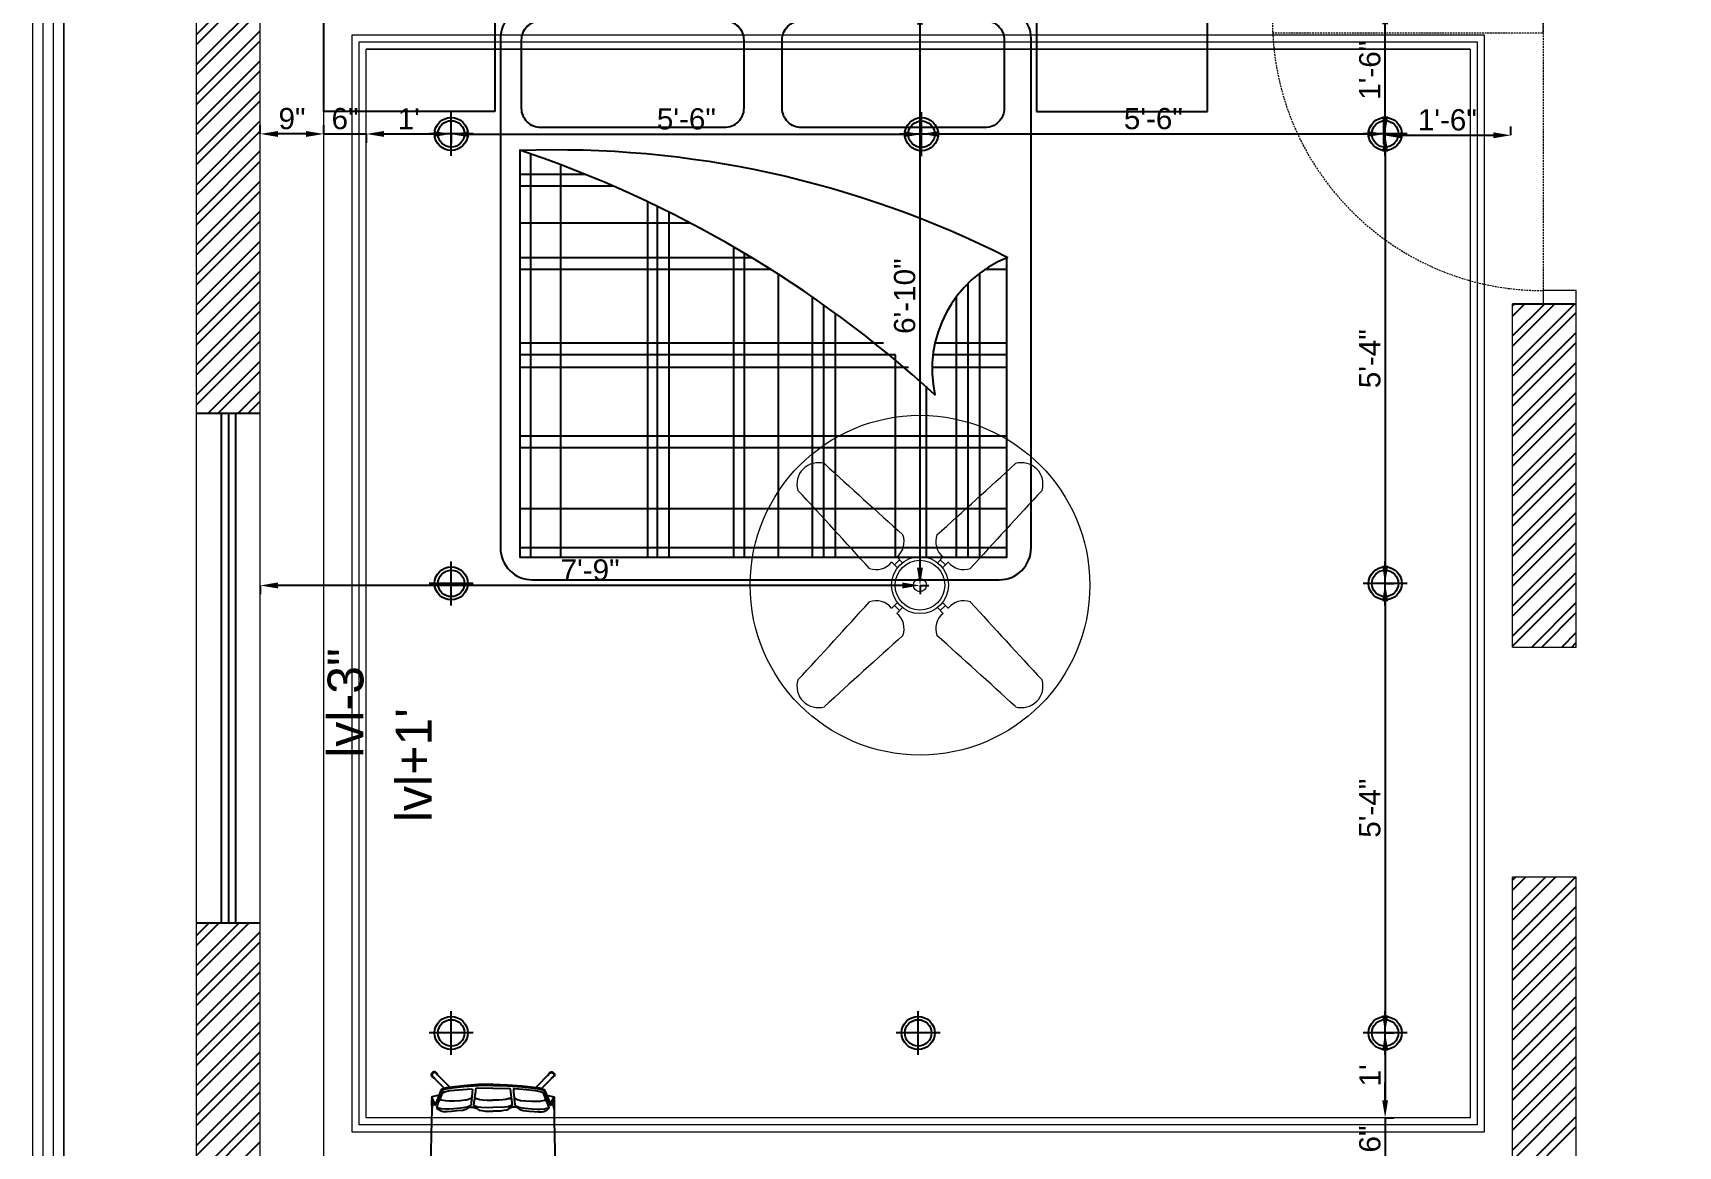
# Model space of a CAD drawing. Header units: inches. Extents: x 213 to 17763, y -4830 to 1802.
# Drawn here: x 11570.8 to 11803.4, y -3537.4 to -3380.1 of the extents above; entities that cross this region are included whole.
import ezdxf

# ---------------------------------------------------------------- set-up
doc = ezdxf.new("R2010")
doc.units = ezdxf.units.IN
doc.header["$MEASUREMENT"] = 0
for name, pattern in [('ACAD_ISO02W100', [15, 12, -3]), ('AUDIT_D_060311083008-3', [0]), ('DASHED2', [0.375, 0.25, -0.125]), ('HIDDEN', [0.375, 0.25, -0.125])]:
    doc.linetypes.add(name, pattern=pattern)
for name, color, linetype in [('.', 30, 'Continuous'), ('A-Door-Frame', 1, 'Continuous'), ('A-Door-Swing', 8, 'HIDDEN'), ('line_cad-block.com', 250, 'Continuous'), ('PDF2_0', 7, 'Continuous'), ('PDF3_Text', 1, 'Continuous')]:
    doc.layers.add(name, color=color, linetype=linetype)
doc.layers.add('PDF2_MK. KITCHEN ESSENTAILS', color=7, linetype='Continuous', true_color=0x767676)
doc.layers.add('ROD', color=7, linetype='Continuous', lineweight=9)
doc.styles.add('PDF Arial', font='arial.ttf')
doc.styles.get("Standard").update_dxf_attribs({"font": 'arial.ttf'})
doc.dimstyles.new('ISO-25', dxfattribs={"dimtxt": 4.5, "dimasz": 2.5, "dimexe": 1.25, "dimexo": 0.625, "dimtad": 1, "dimdec": 0, "dimlunit": 4, "dimtxsty": 'Standard', "dimcen": 2.5, "dimadec": 0, "dimazin": 0, "dimtfac": 1, "dimtdec": 0, "dimtmove": 0, "dimatfit": 3, "dimfxl": 1, "dimarcsym": 0})

# ---------------------------------------------------------------- blocks, each defined once
blk = doc.blocks.new('reg')
at = {"layer": '.', "color": 0, "linetype": 'Continuous'}
for p, q in [((5298.14, -156.76), (5311.1, -143.8)), ((5298.14, -161), (5315.34, -143.8)), ((5298.14, -158.17), (5312.51, -143.8)), ((5298.14, -162.41), (5307.14, -153.41)), ((5298.14, -165.24), (5307.14, -156.24)), ((5298.14, -166.66), (5307.14, -157.66)), ((5298.14, -169.49), (5307.14, -160.49)), ((5298.14, -170.9), (5307.14, -161.9)), ((5298.14, -173.73), (5307.14, -164.73)), ((5298.14, -175.14), (5307.14, -166.14)), ((5298.14, -177.97), (5307.14, -168.97)), ((5298.14, -179.39), (5307.14, -170.39)), ((5298.14, -182.21), (5307.14, -173.21)), ((5298.14, -183.63), (5307.14, -174.63)), ((5298.14, -186.46), (5307.14, -177.46)), ((5298.14, -187.87), (5307.14, -178.87)), ((5298.14, -190.7), (5307.14, -181.7)), ((5298.14, -192.11), (5307.14, -183.11)), ((5298.14, -194.94), (5307.14, -185.94)), ((5298.14, -196.36), (5307.14, -187.36)), ((5298.14, -199.18), (5307.14, -190.18)), ((5298.14, -200.6), (5307.14, -191.6)), ((5298.14, -203.43), (5307.14, -194.43)), ((5484.14, -195.11), (5484.45, -194.8)), ((5484.14, -199.35), (5488.69, -194.8)), ((5484.14, -203.6), (5492.93, -194.8)), ((5484.14, -196.53), (5485.86, -194.8)), ((5484.14, -200.77), (5490.11, -194.8)), ((5298.14, -204.84), (5307.14, -195.84)), ((5484.14, -205.01), (5493.14, -196.01)), ((5298.14, -207.67), (5307.14, -198.67)), ((5484.14, -207.84), (5493.14, -198.84)), ((5298.14, -209.08), (5307.14, -200.08)), ((5484.14, -209.25), (5493.14, -200.25)), ((5299.75, -210.3), (5307.14, -202.91)), ((5301.16, -210.3), (5307.14, -204.33)), ((5484.14, -212.08), (5493.14, -203.08)), ((5484.14, -213.5), (5493.14, -204.5)), ((5303.99, -210.3), (5307.14, -207.15)), ((5305.41, -210.3), (5307.14, -208.57)), ((5484.14, -216.32), (5493.14, -207.32)), ((5484.14, -217.74), (5493.14, -208.74)), ((5484.14, -220.57), (5493.14, -211.57)), ((5484.14, -221.98), (5493.14, -212.98)), ((5484.14, -224.81), (5493.14, -215.81)), ((5484.14, -226.22), (5493.14, -217.22)), ((5484.14, -229.05), (5493.14, -220.05)), ((5484.14, -230.47), (5493.14, -221.47)), ((5484.14, -233.29), (5493.14, -224.29)), ((5484.14, -234.71), (5493.14, -225.71)), ((5484.14, -237.54), (5493.14, -228.54)), ((5484.14, -238.95), (5493.14, -229.95)), ((5484.14, -241.78), (5493.14, -232.78)), ((5484.14, -243.19), (5493.14, -234.19)), ((5486.86, -243.3), (5493.14, -237.02)), ((5488.27, -243.3), (5493.14, -238.44)), ((5491.1, -243.3), (5493.14, -241.27)), ((5492.52, -243.3), (5493.14, -242.68)), ((5484.14, -276.23), (5484.57, -275.8)), ((5484.14, -280.47), (5488.81, -275.8)), ((5484.14, -284.71), (5493.05, -275.8)), ((5484.14, -277.64), (5485.98, -275.8)), ((5484.14, -281.88), (5490.22, -275.8)), ((5484.14, -286.13), (5493.14, -277.13)), ((5484.14, -288.96), (5493.14, -279.96)), ((5298.14, -284.04), (5299.87, -282.3)), ((5298.14, -288.28), (5304.12, -282.3)), ((5298.14, -285.45), (5301.29, -282.3)), ((5298.14, -289.69), (5305.53, -282.3)), ((5298.14, -292.52), (5307.14, -283.52)), ((5484.14, -290.37), (5493.14, -281.37)), ((5298.14, -293.94), (5307.14, -284.94)), ((5484.14, -293.2), (5493.14, -284.2)), ((5484.14, -294.61), (5493.14, -285.61)), ((5298.14, -296.76), (5307.14, -287.76)), ((5298.14, -298.18), (5307.14, -289.18)), ((5484.14, -297.44), (5493.14, -288.44)), ((5484.14, -298.86), (5493.14, -289.86)), ((5298.14, -301.01), (5307.14, -292.01)), ((5484.14, -301.68), (5493.14, -292.68)), ((5298.14, -302.42), (5307.14, -293.42)), ((5484.14, -303.1), (5493.14, -294.1)), ((5298.14, -305.25), (5307.14, -296.25)), ((5484.14, -305.93), (5493.14, -296.93)), ((5298.14, -306.66), (5307.14, -297.66)), ((5484.14, -307.34), (5493.14, -298.34)), ((5298.14, -309.49), (5307.14, -300.49)), ((5298.14, -310.91), (5307.14, -301.91)), ((5484.14, -310.17), (5493.14, -301.17)), ((5484.14, -311.58), (5493.14, -302.58)), ((5298.14, -313.74), (5307.14, -304.74)), ((5298.14, -315.15), (5307.14, -306.15)), ((5484.14, -314.41), (5493.14, -305.41)), ((5484.14, -315.83), (5493.14, -306.83)), ((5298.14, -317.98), (5307.14, -308.98)), ((5298.14, -319.39), (5307.14, -310.39)), ((5484.14, -318.65), (5493.14, -309.65)), ((5484.14, -320.07), (5493.14, -311.07)), ((5298.14, -322.22), (5307.14, -313.22))]:
    blk.add_line(p, q, dxfattribs=at)
at = {"color": 0}
for p, q in [((5316.14, -167.65), (5316.14, -152.8)), ((5340.31, -152.8), (5340.31, -167.65)), ((5416.87, -152.8), (5416.87, -167.65)), ((5441.04, -167.65), (5441.04, -152.8)), ((5340.31, -167.65), (5316.14, -167.65)), ((5416.87, -167.65), (5441.04, -167.65)), ((5345.38, -230.63), (5345.38, -173.64)), ((5353.14, -176.55), (5343.87, -176.55)), ((5349.62, -230.63), (5349.62, -175.17)), ((5357.06, -178.19), (5343.87, -178.19)), ((5361.91, -230.63), (5361.91, -180.39)), ((5363.28, -230.63), (5363.28, -181.05)), ((5367.94, -183.39), (5343.87, -183.39)), ((5364.92, -230.63), (5364.92, -181.85)), ((5376.67, -188.32), (5343.87, -188.32)), ((5374.09, -230.63), (5374.09, -186.8)), ((5375.6, -230.63), (5375.6, -187.68)), ((5412.62, -188.32), (5412.6, -188.32)), ((5379.33, -189.97), (5343.87, -189.97)), ((5380.39, -230.63), (5380.39, -190.64)), ((5408.86, -230.63), (5408.86, -190.47)), ((5412.62, -189.97), (5409.55, -189.97)), ((5407.21, -230.63), (5407.21, -191.88)), ((5385.18, -230.63), (5385.18, -193.84)), ((5386.82, -230.63), (5386.82, -194.99)), ((5405.57, -230.63), (5405.57, -193.75)), ((5484.14, -194.8), (5493.14, -194.8)), ((5388.46, -230.63), (5388.46, -196.18)), ((5395.22, -200.37), (5343.87, -200.37)), ((5396.95, -202.02), (5343.87, -202.02)), ((5396.95, -230.63), (5396.95, -202.01)), ((5412.62, -202.02), (5402.23, -202.02)), ((5412.62, -200.37), (5402.51, -200.37)), ((5398.77, -203.8), (5343.87, -203.8)), ((5412.62, -203.8), (5402.11, -203.8)), ((5401.33, -230.63), (5401.33, -206.42)), ((5307.14, -210.3), (5298.14, -210.3)), ((5301.64, -210.3), (5301.64, -282.3)), ((5302.64, -210.3), (5302.64, -282.3)), ((5303.64, -210.3), (5303.64, -282.3)), ((5412.62, -213.52), (5343.87, -213.52)), ((5412.62, -215.16), (5343.87, -215.16)), ((5412.62, -223.79), (5343.87, -223.79)), ((5412.62, -229.27), (5343.87, -229.27)), ((5307.14, -282.3), (5298.14, -282.3))]:
    blk.add_line(p, q, dxfattribs=at)
for points in [[(5416.09, -157.3, 0.414214), (5411.59, -152.8), (5345.59, -152.8, 0.414214), (5341.09, -157.3), (5341.09, -229.3, 0.414214), (5345.59, -233.8), (5411.59, -233.8, 0.414214), (5416.09, -229.3)], [(5372.74, -154.79, -0.414214), (5375.48, -157.53), (5375.48, -167.17, -0.414214), (5372.74, -169.91), (5346.82, -169.91, -0.414214), (5344.08, -167.17), (5344.08, -157.53, -0.414214), (5346.82, -154.79)], [(5409.56, -154.79, -0.414214), (5412.3, -157.53), (5412.3, -167.17, -0.414214), (5409.56, -169.91), (5383.65, -169.91, -0.414214), (5380.91, -167.17), (5380.91, -157.53, -0.414214), (5383.65, -154.79)], [(5412.8, -188.24, 0.366781), (5402.5, -207.67, 0.104955), (5343.83, -173.11, -0.12695)]]:
    blk.add_lwpolyline(points, format="xyb", close=True, dxfattribs=at)
blk.add_lwpolyline([(5412.62, -188.13), (5412.62, -230.63), (5343.87, -230.63), (5343.87, -173.1)], dxfattribs=at)
at = {"layer": 'A-Door-Frame', "color": 0, "lineweight": 5}
blk.add_line((5493.14, -194.8), (5488.47, -194.8), dxfattribs=at)
blk.add_lwpolyline([(5493.14, -194.8), (5493.14, -192.93), (5488.47, -192.93), (5488.47, -194.8)], dxfattribs=at)
at = {"layer": 'A-Door-Swing', "color": 0, "linetype": 'DASHED2', "lineweight": 5}
blk.add_line((5488.47, -155.01), (5488.47, -193.28), dxfattribs=at)
blk.add_lwpolyline([(5488.47, -154.67), (5450.2, -154.67), (5450.2, -156.53), (5488.47, -156.53)], close=True, dxfattribs=at)
blk.add_arc((5488.47, -154.67), 38.27, 180, 270, dxfattribs=at)
at = {"layer": 'line_cad-block.com', "color": 0}
for points in [[(5332.24, -303.79), (5332.19, -303.72), (5332.1, -303.56), (5332.03, -303.45), (5331.93, -303.37), (5331.8, -303.33), (5331.67, -303.33), (5331.55, -303.37), (5331.44, -303.45), (5331.36, -303.55), (5331.32, -303.68), (5331.33, -303.82), (5331.36, -303.93), (5331.44, -304.04), (5331.58, -304.12), (5331.76, -304.23)], [(5333.96, -305.51), (5331.97, -303.52), (5331.85, -303.44), (5331.78, -303.42), (5331.68, -303.42), (5331.61, -303.45), (5331.51, -303.52), (5331.44, -303.6), (5331.41, -303.69), (5331.42, -303.78), (5331.43, -303.88), (5331.49, -303.96), (5332.19, -304.67), (5333.17, -305.66)], [(5346.1, -305.52), (5348.09, -303.53), (5348.21, -303.45), (5348.27, -303.43), (5348.37, -303.43), (5348.45, -303.46), (5348.55, -303.53), (5348.61, -303.61), (5348.65, -303.7), (5348.63, -303.79), (5348.62, -303.89), (5348.56, -303.97), (5347.86, -304.68), (5346.88, -305.67)], [(5347.81, -303.8), (5347.86, -303.73), (5347.95, -303.57), (5348.02, -303.46), (5348.13, -303.38), (5348.25, -303.34), (5348.38, -303.34), (5348.51, -303.38), (5348.61, -303.46), (5348.69, -303.56), (5348.73, -303.69), (5348.72, -303.83), (5348.69, -303.94), (5348.61, -304.05), (5348.48, -304.13), (5348.29, -304.24)], [(5331.4, -306.88), (5331.39, -306.87), (5331.38, -306.89), (5331.37, -307.19), (5331.36, -307.42), (5331.36, -307.54), (5331.38, -308.68)], [(5332.42, -306.64), (5332.03, -306.72), (5331.82, -306.77), (5331.39, -306.87)], [(5340.03, -305.09), (5337.95, -305.13), (5335.89, -305.28), (5333.83, -305.53), (5333.46, -305.59), (5333.15, -305.67), (5332.9, -305.75), (5332.76, -305.83), (5332.64, -306.07), (5332, -307.66), (5331.93, -307.78), (5331.85, -307.81), (5331.8, -307.78), (5331.73, -307.62), (5331.59, -307.28), (5331.51, -307.09), (5331.4, -306.88)], [(5340.03, -305.24), (5337.97, -305.31), (5335.91, -305.45), (5333.85, -305.68), (5333.64, -305.71), (5333.37, -305.77), (5333.18, -305.82), (5333.01, -305.86), (5332.85, -305.94), (5332.77, -306.05), (5332.65, -306.34), (5332.05, -307.73), (5331.87, -308.03), (5331.79, -308), (5331.46, -307.31)], [(5337.03, -305.72), (5337.1, -305.75), (5337.13, -305.8), (5337.11, -306.2), (5337.03, -307.02), (5336.79, -307.13), (5336.57, -307.22), (5336.24, -307.32), (5336.11, -307.35), (5335.39, -307.43), (5334.55, -307.47), (5333.83, -307.47), (5333.33, -307.44), (5332.73, -307.33), (5332.55, -307.3), (5332.54, -307.29), (5332.61, -307.07), (5332.83, -306.43), (5332.88, -306.34), (5332.96, -306.28), (5333.2, -306.17), (5333.54, -306.07), (5333.74, -306.03), (5333.98, -305.98), (5335.79, -305.82), (5336.4, -305.77), (5337.03, -305.72)], [(5340.03, -305.61), (5337.63, -305.66), (5337.6, -305.71), (5337.57, -305.77), (5337.55, -306.15), (5337.44, -306.97), (5337.47, -307.02), (5337.55, -307.05), (5337.72, -307.1), (5338.18, -307.24), (5338.6, -307.29), (5339.2, -307.32), (5340.03, -307.32)], [(5340.02, -305.24), (5342.08, -305.31), (5344.14, -305.46), (5346.2, -305.68), (5346.41, -305.72), (5346.68, -305.78), (5346.87, -305.82), (5347.04, -305.87), (5347.2, -305.95), (5347.28, -306.06), (5347.4, -306.35), (5348, -307.74), (5348.18, -308.04), (5348.26, -308.01), (5348.59, -307.33)], [(5340.03, -305.61), (5342.42, -305.66), (5342.45, -305.71), (5342.48, -305.77), (5342.5, -306.16), (5342.61, -306.97), (5342.58, -307.02), (5342.5, -307.05), (5342.33, -307.11), (5341.87, -307.24), (5341.44, -307.29), (5340.85, -307.32), (5340.02, -307.32)], [(5340.03, -305.09), (5342.1, -305.14), (5344.16, -305.29), (5346.23, -305.53), (5346.59, -305.6), (5346.9, -305.68), (5347.15, -305.76), (5347.29, -305.84), (5347.41, -306.08), (5348.05, -307.67), (5348.12, -307.79), (5348.2, -307.82), (5348.25, -307.79), (5348.32, -307.63), (5348.46, -307.29), (5348.54, -307.1), (5348.65, -306.89)], [(5343.02, -305.73), (5342.95, -305.76), (5342.92, -305.81), (5342.94, -306.2), (5343.02, -307.02), (5343.26, -307.13), (5343.48, -307.23), (5343.81, -307.33), (5343.94, -307.36), (5344.66, -307.43), (5345.49, -307.48), (5346.21, -307.48), (5346.72, -307.45), (5347.32, -307.34), (5347.5, -307.31), (5347.51, -307.3), (5347.44, -307.08), (5347.22, -306.44), (5347.17, -306.35), (5347.09, -306.29), (5346.85, -306.18), (5346.51, -306.08), (5346.31, -306.04), (5346.07, -305.99), (5344.27, -305.82), (5343.65, -305.78), (5343.02, -305.73)], [(5347.63, -306.65), (5348.02, -306.73), (5348.23, -306.78), (5348.66, -306.88)], [(5348.65, -306.89), (5348.66, -306.89), (5348.67, -306.9), (5348.68, -307.2), (5348.69, -307.43), (5348.69, -307.55), (5348.67, -308.69)], [(5331.7, -307.82), (5331.55, -307.89), (5331.49, -308.1), (5331.45, -308.28), (5331.38, -308.73), (5331.34, -310.27), (5331.32, -312.21), (5331.26, -314.6), (5331.23, -315.93), (5331.23, -317.53), (5331.21, -319.37), (5331.17, -320.67), (5331.24, -321.33), (5331.47, -321.93), (5331.84, -322.46), (5332.39, -322.93), (5332.94, -323.2), (5333.54, -323.32), (5334.48, -323.39), (5335.26, -323.45), (5337.64, -323.55), (5340.01, -323.59)], [(5331.46, -307.31), (5331.43, -307.31), (5331.43, -307.31), (5331.4, -307.34), (5331.39, -307.38), (5331.36, -307.81)], [(5336.83, -307.11), (5336.91, -307.11), (5336.99, -307.11), (5337.03, -307.12), (5337.01, -307.28), (5336.99, -307.4), (5336.97, -307.57), (5336.95, -307.69), (5336.93, -307.86), (5336.91, -308.03), (5336.9, -308.05), (5336.71, -308.16), (5336.53, -308.22), (5336.4, -308.3), (5335.84, -308.42), (5335.48, -308.48), (5334.48, -308.55), (5333.78, -308.59), (5333.38, -308.59), (5332.74, -308.54), (5332.55, -308.5), (5332.16, -308.39), (5332.08, -308.36), (5332.19, -308.13), (5332.31, -307.76), (5332.44, -307.43), (5332.48, -307.31), (5332.58, -307.14)], [(5336.9, -308.05), (5336.79, -308.19), (5336.53, -308.43), (5336.2, -308.64), (5335.76, -308.78), (5334.92, -308.85), (5334.17, -308.91), (5333.57, -308.96), (5333.05, -308.96), (5332.82, -308.91), (5332.63, -308.84), (5332.45, -308.76), (5332.32, -308.65), (5332.21, -308.53), (5332.13, -308.42), (5332.11, -308.37)], [(5336.69, -308.33), (5337.14, -308.31)], [(5337.14, -308.31), (5337.22, -308.31), (5337.37, -308.35), (5337.64, -308.45)], [(5337.7, -307.1), (5337.55, -307.09), (5337.46, -307.1), (5337.42, -307.11), (5337.4, -307.22), (5337.38, -307.38), (5337.35, -307.63), (5337.33, -307.82), (5337.29, -308.03), (5337.85, -308.25), (5338.38, -308.33), (5340.02, -308.38)], [(5337.29, -308.03), (5337.65, -308.47), (5337.8, -308.57), (5338.07, -308.72), (5338.45, -308.81), (5338.74, -308.85), (5338.92, -308.86), (5340.02, -308.86)], [(5348.35, -307.83), (5348.5, -307.9), (5348.55, -308.11), (5348.6, -308.29), (5348.67, -308.74), (5348.7, -310.28), (5348.73, -312.22), (5348.78, -314.61), (5348.81, -315.94), (5348.81, -317.54), (5348.82, -319.38), (5348.87, -320.68), (5348.79, -321.34), (5348.57, -321.94), (5348.19, -322.47), (5347.64, -322.94), (5347.09, -323.2), (5346.48, -323.33), (5345.55, -323.4), (5344.77, -323.45), (5342.39, -323.55), (5340.01, -323.59)], [(5342.35, -307.1), (5342.5, -307.09), (5342.59, -307.1), (5342.63, -307.11), (5342.64, -307.23), (5342.67, -307.38), (5342.7, -307.63), (5342.72, -307.82), (5342.75, -308.03), (5342.19, -308.25), (5341.67, -308.33), (5340.02, -308.38)], [(5342.75, -308.03), (5342.39, -308.47), (5342.25, -308.58), (5341.97, -308.72), (5341.59, -308.81), (5341.31, -308.85), (5341.12, -308.86), (5340.02, -308.86)], [(5342.91, -308.31), (5342.83, -308.31), (5342.68, -308.35), (5342.4, -308.45)], [(5343.35, -308.33), (5342.91, -308.31)], [(5343.22, -307.11), (5343.14, -307.11), (5343.06, -307.11), (5343.02, -307.13), (5343.04, -307.29), (5343.06, -307.4), (5343.08, -307.58), (5343.1, -307.69), (5343.12, -307.86), (5343.14, -308.03), (5343.15, -308.06), (5343.34, -308.16), (5343.52, -308.23), (5343.65, -308.3), (5344.21, -308.43), (5344.57, -308.48), (5345.57, -308.56), (5346.27, -308.59), (5346.67, -308.59), (5347.31, -308.55), (5347.49, -308.51), (5347.88, -308.4), (5347.96, -308.37), (5347.86, -308.14), (5347.74, -307.77), (5347.61, -307.44), (5347.57, -307.32), (5347.47, -307.15)], [(5343.15, -308.06), (5343.26, -308.2), (5343.52, -308.43), (5343.84, -308.64), (5344.28, -308.78), (5345.13, -308.86), (5345.88, -308.92), (5346.48, -308.96), (5347, -308.96), (5347.22, -308.92), (5347.42, -308.85), (5347.6, -308.77), (5347.72, -308.66), (5347.84, -308.54), (5347.92, -308.43), (5347.94, -308.38)], [(5348.59, -307.33), (5348.62, -307.33), (5348.62, -307.33), (5348.65, -307.35), (5348.66, -307.39), (5348.69, -307.82)]]:
    blk.add_lwpolyline(points, dxfattribs=at)
at = {"layer": 'ROD', "color": 0}
for p, q in [((5298.14, -348.8), (5298.14, -143.8)), ((5307.14, -339.8), (5307.14, -152.8)), ((5316.14, -339.8), (5316.14, -152.8)), ((5484.14, -202.8), (5484.14, -194.8)), ((5493.14, -243.3), (5493.14, -194.8)), ((5484.14, -243.3), (5484.14, -202.8)), ((5484.14, -243.3), (5493.14, -243.3)), ((5484.14, -339.8), (5484.14, -275.8)), ((5493.14, -275.8), (5484.14, -275.8)), ((5493.14, -348.8), (5493.14, -275.8))]:
    blk.add_line(p, q, dxfattribs=at)
blk = doc.blocks.new('34')
at = {"color": 152, "true_color": 0x2776bb}
for p, q in [((4475.6, 1798.91), (4475.6, 1805.12)), ((4478.71, 1802.02), (4472.5, 1802.02))]:
    blk.add_line(p, q, dxfattribs=at)
for radius in [2.34, 1.87]:
    blk.add_circle((4475.6, 1802.02), radius, dxfattribs=at)
blk = doc.blocks.new('3')
at = {"color": 18, "lineweight": 5, "true_color": 0x000000}
for p, q in [((3397.8, -1044.8), (3377.7, -1064.9)), ((3386.6, -1033.2), (3409, -1056.5)), ((3571.3, -1033.2), (3549, -1056.5)), ((3560.1, -1044.8), (3580.2, -1064.9)), ((3389.2, -1076.4), (3365.8, -1052.9)), ((3568.7, -1076.4), (3592.1, -1052.9)), ((3389.2, -1214.6), (3365.8, -1238)), ((3397.8, -1246.1), (3377.7, -1226.1)), ((3386.6, -1257.8), (3409, -1234.5)), ((3571.3, -1257.8), (3549, -1234.5)), ((3560.1, -1246.1), (3580.2, -1226.1)), ((3568.7, -1214.6), (3592.1, -1238))]:
    blk.add_line(p, q, dxfattribs=at)
for radius in [113.2, 99.1, 26]:
    blk.add_circle((3479, -1145.5), radius, dxfattribs=at)
for centre, radius, start, end in [((3073.6, -742.7), 85, 73.05503, 197.30609), ((27552.9, 26002.3), 36179.8, 227.47452, 228.14348), ((-20595, 26002.3), 36179.8, 311.85652, 312.52548), ((3884.3, -742.7), 85, 342.69391, 106.94497), ((-23516.5, -25390.1), 36179.8, 42.21764, 42.8866), ((30474.4, -25390.1), 36179.8, 137.1134, 137.78236), ((3336.5, -971.6), 79.4, 309.11105, 19.49034), ((3621.4, -971.6), 79.4, 160.50966, 230.88895), ((3304.2, -1004.1), 79.4, 250.87078, 321.25007), ((3653.8, -1004.1), 79.4, 218.74993, 289.12922), ((-23516.5, 23099.1), 36179.8, 317.1134, 317.78236), ((3304.2, -1286.8), 79.4, 38.74993, 109.12922), ((3653.8, -1286.8), 79.4, 70.87078, 141.25007), ((30474.4, 23099.1), 36179.8, 222.21764, 222.8866), ((3336.5, -1319.4), 79.4, 340.50966, 50.88895), ((3621.4, -1319.4), 79.4, 129.11105, 199.49034), ((27552.9, -28293.2), 36179.8, 131.85652, 132.52548), ((-20595, -28293.2), 36179.8, 47.47452, 48.14348), ((3073.6, -1548.3), 85, 162.69391, 286.94497), ((3884.3, -1548.3), 85, 253.05503, 17.30609)]:
    blk.add_arc(centre, radius, start, end, dxfattribs=at)
blk = doc.blocks.new('*D988')
at = {"color": 0, "linetype": 'ACAD_ISO02W100', "lineweight": -2, "transparency": 16777216}
for p, q in [((11602.95, -3394.36), (11602.95, -3393.11)), ((11611.95, -3394.36), (11611.95, -3393.11))]:
    blk.add_line(p, q, dxfattribs=at)
at = {"color": 0, "linetype": 'AUDIT_D_060311083008-3', "lineweight": -2, "transparency": 16777216}
blk.add_line((11609.45, -3394.36), (11605.45, -3394.36), dxfattribs=at)
at = {"color": 0, "transparency": 16777216}
for points in [[(11605.45, -3393.95), (11605.45, -3394.78), (11602.95, -3394.36)], [(11609.45, -3393.95), (11609.45, -3394.78), (11611.95, -3394.36)]]:
    blk.add_solid(points, dxfattribs=at)
at = {"layer": 'Defpoints', "color": 0, "transparency": 16777216}
for p in [(11602.95, -3394.36), (11602.95, -3394.36), (11611.95, -3394.36)]:
    blk.add_point(p, dxfattribs=at)
at = {"color": 0, "lineweight": 5, "transparency": 16777216, "insert": (11607.45, -3392.21), "char_height": 3, "attachment_point": 5}
blk.add_mtext('9"', dxfattribs=at)
blk = doc.blocks.new('*D1018')
at = {"color": 0, "linetype": 'AUDIT_D_060311083008-3', "lineweight": -2, "transparency": 16777216}
for p, q in [((11609.45, -3394.36), (11606.95, -3394.36)), ((11611.95, -3394.36), (11617.95, -3394.36)), ((11620.45, -3394.36), (11622.95, -3394.36))]:
    blk.add_line(p, q, dxfattribs=at)
at = {"color": 0, "linetype": 'ACAD_ISO02W100', "lineweight": -2, "transparency": 16777216}
for p, q in [((11611.95, -3394.36), (11611.95, -3393.11)), ((11617.95, -3394.36), (11617.95, -3395.61))]:
    blk.add_line(p, q, dxfattribs=at)
at = {"color": 0, "transparency": 16777216}
for points in [[(11609.45, -3393.95), (11609.45, -3394.78), (11611.95, -3394.36)], [(11620.45, -3393.95), (11620.45, -3394.78), (11617.95, -3394.36)]]:
    blk.add_solid(points, dxfattribs=at)
at = {"layer": 'Defpoints', "color": 0, "transparency": 16777216}
for p in [(11611.95, -3394.36), (11617.95, -3394.36), (11617.95, -3394.36)]:
    blk.add_point(p, dxfattribs=at)
at = {"color": 0, "lineweight": 5, "transparency": 16777216, "insert": (11614.95, -3392.21), "char_height": 3, "attachment_point": 5}
blk.add_mtext('6"', dxfattribs=at)
blk = doc.blocks.new('*D1019')
at = {"color": 0, "linetype": 'ACAD_ISO02W100', "lineweight": -2, "transparency": 16777216}
for p, q in [((11617.95, -3394.36), (11617.95, -3395.61)), ((11629.95, -3394.67), (11629.95, -3393.11))]:
    blk.add_line(p, q, dxfattribs=at)
at = {"color": 0, "linetype": 'AUDIT_D_060311083008-3', "lineweight": -2, "transparency": 16777216}
blk.add_line((11620.45, -3394.36), (11627.45, -3394.36), dxfattribs=at)
at = {"color": 0, "transparency": 16777216}
for points in [[(11620.45, -3393.95), (11620.45, -3394.78), (11617.95, -3394.36)], [(11627.45, -3393.95), (11627.45, -3394.78), (11629.95, -3394.36)]]:
    blk.add_solid(points, dxfattribs=at)
at = {"layer": 'Defpoints', "color": 0, "transparency": 16777216}
for p in [(11617.95, -3394.36), (11629.95, -3394.36), (11629.95, -3395.3)]:
    blk.add_point(p, dxfattribs=at)
at = {"color": 0, "lineweight": 5, "transparency": 16777216, "insert": (11623.95, -3392.23), "char_height": 3, "attachment_point": 5}
blk.add_mtext("1'", dxfattribs=at)
blk = doc.blocks.new('*D1020')
at = {"color": 0, "linetype": 'ACAD_ISO02W100', "lineweight": -2, "transparency": 16777216}
for p, q in [((11761.74, -3392.55), (11761.74, -3395.8)), ((11779.74, -3394.55), (11779.74, -3393.3))]:
    blk.add_line(p, q, dxfattribs=at)
at = {"color": 0, "linetype": 'AUDIT_D_060311083008-3', "lineweight": -2, "transparency": 16777216}
blk.add_line((11764.24, -3394.55), (11777.24, -3394.55), dxfattribs=at)
at = {"color": 0, "transparency": 16777216}
for points in [[(11764.24, -3394.13), (11764.24, -3394.97), (11761.74, -3394.55)], [(11777.24, -3394.13), (11777.24, -3394.97), (11779.74, -3394.55)]]:
    blk.add_solid(points, dxfattribs=at)
at = {"layer": 'Defpoints', "color": 0, "transparency": 16777216}
for p in [(11761.74, -3371.48), (11779.74, -3394.55), (11779.74, -3394.55)]:
    blk.add_point(p, dxfattribs=at)
at = {"color": 0, "lineweight": 5, "transparency": 16777216, "insert": (11770.74, -3392.39), "char_height": 3, "attachment_point": 5}
blk.add_mtext('1\'-6"', dxfattribs=at)
blk = doc.blocks.new('*D1021')
at = {"color": 0, "linetype": 'ACAD_ISO02W100', "lineweight": -2, "transparency": 16777216}
for p, q in [((11629.95, -3394.4), (11629.95, -3395.65)), ((11696.42, -3394.4), (11696.42, -3393.15))]:
    blk.add_line(p, q, dxfattribs=at)
at = {"color": 0, "linetype": 'AUDIT_D_060311083008-3', "lineweight": -2, "transparency": 16777216}
blk.add_line((11632.45, -3394.4), (11693.92, -3394.4), dxfattribs=at)
at = {"color": 0, "transparency": 16777216}
for points in [[(11632.45, -3393.99), (11632.45, -3394.82), (11629.95, -3394.4)], [(11693.92, -3393.99), (11693.92, -3394.82), (11696.42, -3394.4)]]:
    blk.add_solid(points, dxfattribs=at)
at = {"layer": 'Defpoints', "color": 0, "transparency": 16777216}
for p in [(11629.95, -3394.36), (11696.42, -3394.4), (11696.42, -3394.4)]:
    blk.add_point(p, dxfattribs=at)
at = {"color": 0, "lineweight": 5, "transparency": 16777216, "insert": (11663.19, -3392.25), "char_height": 3, "attachment_point": 5}
blk.add_mtext('5\'-6"', dxfattribs=at)
blk = doc.blocks.new('*D1022')
at = {"color": 0, "linetype": 'ACAD_ISO02W100', "lineweight": -2, "transparency": 16777216}
for p, q in [((11696.42, -3394.36), (11696.42, -3393.11)), ((11761.95, -3394.36), (11761.95, -3393.11))]:
    blk.add_line(p, q, dxfattribs=at)
at = {"color": 0, "linetype": 'AUDIT_D_060311083008-3', "lineweight": -2, "transparency": 16777216}
blk.add_line((11698.92, -3394.36), (11759.45, -3394.36), dxfattribs=at)
at = {"color": 0, "transparency": 16777216}
for points in [[(11698.92, -3393.95), (11698.92, -3394.78), (11696.42, -3394.36)], [(11759.45, -3393.95), (11759.45, -3394.78), (11761.95, -3394.36)]]:
    blk.add_solid(points, dxfattribs=at)
at = {"layer": 'Defpoints', "color": 0, "transparency": 16777216}
for p in [(11696.42, -3394.4), (11761.95, -3394.36), (11761.95, -3394.36)]:
    blk.add_point(p, dxfattribs=at)
at = {"color": 0, "lineweight": 5, "transparency": 16777216, "insert": (11729.19, -3392.21), "char_height": 3, "attachment_point": 5}
blk.add_mtext('5\'-6"', dxfattribs=at)
blk = doc.blocks.new('*D1023')
at = {"color": 0, "linetype": 'ACAD_ISO02W100', "lineweight": -2, "transparency": 16777216}
for p, q in [((11761.95, -3376.36), (11763.2, -3376.36)), ((11761.95, -3394.36), (11763.2, -3394.36))]:
    blk.add_line(p, q, dxfattribs=at)
at = {"color": 0, "linetype": 'AUDIT_D_060311083008-3', "lineweight": -2, "transparency": 16777216}
blk.add_line((11761.95, -3391.86), (11761.95, -3378.86), dxfattribs=at)
at = {"color": 0, "transparency": 16777216}
for points in [[(11761.54, -3378.86), (11762.37, -3378.86), (11761.95, -3376.36)], [(11761.54, -3391.86), (11762.37, -3391.86), (11761.95, -3394.36)]]:
    blk.add_solid(points, dxfattribs=at)
at = {"layer": 'Defpoints', "color": 0, "transparency": 16777216}
for p in [(11761.95, -3376.36), (11761.95, -3376.36), (11761.95, -3394.36)]:
    blk.add_point(p, dxfattribs=at)
at = {"color": 0, "lineweight": 5, "transparency": 16777216, "insert": (11759.8, -3385.36), "char_height": 3, "attachment_point": 5, "rotation": 90}
blk.add_mtext('1\'-6"', dxfattribs=at)
blk = doc.blocks.new('*D1024')
at = {"color": 0, "linetype": 'ACAD_ISO02W100', "lineweight": -2, "transparency": 16777216}
for p, q in [((11761.95, -3394.36), (11763.2, -3394.36)), ((11761.95, -3457.88), (11763.2, -3457.88))]:
    blk.add_line(p, q, dxfattribs=at)
at = {"color": 0, "linetype": 'AUDIT_D_060311083008-3', "lineweight": -2, "transparency": 16777216}
blk.add_line((11761.95, -3396.86), (11761.95, -3455.38), dxfattribs=at)
at = {"color": 0, "transparency": 16777216}
for points in [[(11761.54, -3396.86), (11762.37, -3396.86), (11761.95, -3394.36)], [(11761.54, -3455.38), (11762.37, -3455.38), (11761.95, -3457.88)]]:
    blk.add_solid(points, dxfattribs=at)
at = {"layer": 'Defpoints', "color": 0, "transparency": 16777216}
for p in [(11761.95, -3394.36), (11761.95, -3457.88), (11761.95, -3457.88)]:
    blk.add_point(p, dxfattribs=at)
at = {"color": 0, "lineweight": 5, "transparency": 16777216, "insert": (11759.8, -3426.12), "char_height": 3, "attachment_point": 5, "rotation": 90}
blk.add_mtext('5\'-4"', dxfattribs=at)
blk = doc.blocks.new('*D1025')
at = {"color": 0, "linetype": 'ACAD_ISO02W100', "lineweight": -2, "transparency": 16777216}
for p, q in [((11761.95, -3457.88), (11760.7, -3457.88)), ((11761.95, -3521.39), (11763.2, -3521.39))]:
    blk.add_line(p, q, dxfattribs=at)
at = {"color": 0, "linetype": 'AUDIT_D_060311083008-3', "lineweight": -2, "transparency": 16777216}
blk.add_line((11761.95, -3460.38), (11761.95, -3518.89), dxfattribs=at)
at = {"color": 0, "transparency": 16777216}
for points in [[(11761.54, -3460.38), (11762.37, -3460.38), (11761.95, -3457.88)], [(11761.54, -3518.89), (11762.37, -3518.89), (11761.95, -3521.39)]]:
    blk.add_solid(points, dxfattribs=at)
at = {"layer": 'Defpoints', "color": 0, "transparency": 16777216}
for p in [(11761.95, -3457.88), (11761.95, -3521.39), (11761.95, -3521.39)]:
    blk.add_point(p, dxfattribs=at)
at = {"color": 0, "lineweight": 5, "transparency": 16777216, "insert": (11759.8, -3489.63), "char_height": 3, "attachment_point": 5, "rotation": 90}
blk.add_mtext('5\'-4"', dxfattribs=at)
blk = doc.blocks.new('*D1026')
at = {"color": 0, "linetype": 'ACAD_ISO02W100', "lineweight": -2, "transparency": 16777216}
for p, q in [((11761.95, -3521.39), (11763.2, -3521.39)), ((11761.95, -3533.39), (11763.2, -3533.39))]:
    blk.add_line(p, q, dxfattribs=at)
at = {"color": 0, "linetype": 'AUDIT_D_060311083008-3', "lineweight": -2, "transparency": 16777216}
blk.add_line((11761.95, -3523.89), (11761.95, -3530.89), dxfattribs=at)
at = {"color": 0, "transparency": 16777216}
for points in [[(11761.54, -3523.89), (11762.37, -3523.89), (11761.95, -3521.39)], [(11761.54, -3530.89), (11762.37, -3530.89), (11761.95, -3533.39)]]:
    blk.add_solid(points, dxfattribs=at)
at = {"layer": 'Defpoints', "color": 0, "transparency": 16777216}
for p in [(11761.95, -3521.39), (11761.95, -3533.39), (11761.95, -3533.39)]:
    blk.add_point(p, dxfattribs=at)
at = {"color": 0, "lineweight": 5, "transparency": 16777216, "insert": (11759.82, -3527.39), "char_height": 3, "attachment_point": 5, "rotation": 90}
blk.add_mtext("1'", dxfattribs=at)
blk = doc.blocks.new('*D1027')
at = {"color": 0, "linetype": 'AUDIT_D_060311083008-3', "lineweight": -2, "transparency": 16777216}
for p, q in [((11761.95, -3530.89), (11761.95, -3528.39)), ((11761.95, -3533.39), (11761.95, -3539.36)), ((11761.95, -3541.86), (11761.95, -3544.36))]:
    blk.add_line(p, q, dxfattribs=at)
at = {"color": 0, "linetype": 'ACAD_ISO02W100', "lineweight": -2, "transparency": 16777216}
for p, q in [((11761.95, -3533.39), (11763.2, -3533.39)), ((11761.95, -3539.36), (11763.2, -3539.36))]:
    blk.add_line(p, q, dxfattribs=at)
at = {"color": 0, "transparency": 16777216}
for points in [[(11761.54, -3530.89), (11762.37, -3530.89), (11761.95, -3533.39)], [(11761.54, -3541.86), (11762.37, -3541.86), (11761.95, -3539.36)]]:
    blk.add_solid(points, dxfattribs=at)
at = {"layer": 'Defpoints', "color": 0, "transparency": 16777216}
for p in [(11761.95, -3533.39), (11761.95, -3539.36), (11761.95, -3539.36)]:
    blk.add_point(p, dxfattribs=at)
at = {"color": 0, "lineweight": 5, "transparency": 16777216, "insert": (11759.8, -3536.38), "char_height": 3, "attachment_point": 5, "rotation": 90}
blk.add_mtext('6"', dxfattribs=at)
blk = doc.blocks.new('*D1136')
at = {"color": 0, "linetype": 'ACAD_ISO02W100', "lineweight": -2, "transparency": 16777216}
for p, q in [((11694.21, -3376.4), (11697.46, -3376.4)), ((11696.21, -3458.16), (11697.46, -3458.16))]:
    blk.add_line(p, q, dxfattribs=at)
at = {"color": 0, "linetype": 'AUDIT_D_060311083008-3', "lineweight": -2, "transparency": 16777216}
blk.add_line((11696.21, -3455.66), (11696.21, -3378.9), dxfattribs=at)
at = {"color": 0, "transparency": 16777216}
for points in [[(11695.79, -3378.9), (11696.62, -3378.9), (11696.21, -3376.4)], [(11695.79, -3455.66), (11696.62, -3455.66), (11696.21, -3458.16)]]:
    blk.add_solid(points, dxfattribs=at)
at = {"layer": 'Defpoints', "color": 0, "transparency": 16777216}
for p in [(11693, -3376.4), (11696.21, -3376.4), (11696.21, -3458.16)]:
    blk.add_point(p, dxfattribs=at)
at = {"color": 0, "lineweight": 5, "transparency": 16777216, "insert": (11694.05, -3417.28), "char_height": 3, "attachment_point": 5, "rotation": 90}
blk.add_mtext('6\'-10"', dxfattribs=at)
blk = doc.blocks.new('*D1139')
at = {"color": 0, "linetype": 'ACAD_ISO02W100', "lineweight": -2, "transparency": 16777216}
for p, q in [((11602.95, -3458.16), (11602.95, -3459.41)), ((11696.21, -3458.16), (11696.21, -3459.41))]:
    blk.add_line(p, q, dxfattribs=at)
at = {"color": 0, "linetype": 'AUDIT_D_060311083008-3', "lineweight": -2, "transparency": 16777216}
blk.add_line((11693.71, -3458.16), (11605.45, -3458.16), dxfattribs=at)
at = {"color": 0, "transparency": 16777216}
for points in [[(11605.45, -3457.74), (11605.45, -3458.58), (11602.95, -3458.16)], [(11693.71, -3457.74), (11693.71, -3458.58), (11696.21, -3458.16)]]:
    blk.add_solid(points, dxfattribs=at)
at = {"layer": 'Defpoints', "color": 0, "transparency": 16777216}
for p in [(11602.95, -3458.12), (11602.95, -3458.16), (11696.21, -3458.12)]:
    blk.add_point(p, dxfattribs=at)
at = {"color": 0, "lineweight": 5, "transparency": 16777216, "insert": (11649.58, -3456), "char_height": 3, "attachment_point": 5}
blk.add_mtext('7\'-9"', dxfattribs=at)

msp = doc.modelspace()

# ---------------------------------------------------------------- linework, layer by layer
at = {"lineweight": 5}
msp.add_line((11773.95, -3382.36), (11617.95, -3382.36), dxfattribs=at)
at = {"color": 2, "lineweight": 5}
for points in [[(11775.95, -3535.39), (11615.95, -3535.39), (11615.95, -3380.36), (11775.95, -3380.36)], [(11774.95, -3534.39), (11616.95, -3534.39), (11616.95, -3381.36), (11774.95, -3381.36)]]:
    msp.add_lwpolyline(points, close=True, dxfattribs=at)
at = {"lineweight": 5}
msp.add_lwpolyline([(11773.95, -3533.39), (11617.95, -3533.39), (11617.95, -3382.36), (11773.95, -3382.36)], close=True, dxfattribs=at)
at = {"color": 250, "lineweight": 5}
msp.add_circle((11696.21, -3458.12), 24, dxfattribs=at)
at = {"layer": 'PDF2_0', "lineweight": 5}
msp.add_lwpolyline([(11965.31, -3647.43), (11570.83, -3647.43), (11570.83, -3305.57), (12052.97, -3305.57), (12052.97, -3559.77, -0.414214)], format="xyb", close=True, dxfattribs=at)
for points in [[(11965.31, -3645.98), (11572.28, -3645.98), (11572.28, -3307.01), (12051.52, -3307.01), (12051.52, -3559.77, -0.414214), (11965.31, -3645.98)], [(11965.31, -3644.52), (11573.74, -3644.52), (11573.74, -3308.48), (12050.06, -3308.48), (12050.06, -3559.77, -0.414214), (11965.31, -3644.52)]]:
    msp.add_lwpolyline(points, format="xyb", dxfattribs=at)
msp.add_lwpolyline([(11575.2, -3309.94), (11968.09, -3309.94), (11968.09, -3633.86), (11575.2, -3633.86)], close=True, dxfattribs=at)
at = {"layer": 'PDF2_MK. KITCHEN ESSENTAILS', "lineweight": 5}
msp.add_lwpolyline([(11575.2, -3633.86), (11968.09, -3633.86), (11968.09, -3309.94), (11575.2, -3309.94)], close=True, dxfattribs=at)

# ---------------------------------------------------------------- block references
at = {"lineweight": 5}
for name, p in [('reg', (6295.82, -3223.56)), ('34', (7154.35, -5196.38)), ('34', (7220.82, -5196.42)), ('34', (7286.35, -5196.38)), ('34', (7154.35, -5259.89)), ('34', (7286.35, -5259.89)), ('34', (7154.35, -5323.41)), ('34', (7220.35, -5323.41)), ('34', (7286.35, -5323.41))]:
    msp.add_blockref(name, p, dxfattribs=at)
at = {"lineweight": 5, "xscale": 0.03546819263372884, "yscale": 0.03546819263372884, "zscale": 0.03546819263372884}
msp.add_blockref('3', (11572.81, -3417.49), dxfattribs=at)

# ---------------------------------------------------------------- texts
at = {"layer": 'PDF3_Text', "lineweight": 5, "char_height": 5.069, "attachment_point": 7, "rotation": 90, "style": 'PDF Arial'}
for s, insert in [('lvl-3"', (11617.62, -3482.52)), ("lvl+1'", (11627.19, -3491.61))]:
    msp.add_mtext_dynamic_manual_height_columns(s, width=114.7518, gutter_width=49.21, heights=[0], dxfattribs=dict(at, insert=insert))

# ---------------------------------------------------------------- dimensions: what is measured, and where the dimension line sits
at = {"lineweight": 5}
for base, p1, p2, picture, middle in [((11779.74, -3394.55), (11761.74, -3371.48), (11779.74, -3394.55), '*D1020', (11770.74, -3392.39)), ((11602.95, -3394.36), (11611.95, -3394.36), (11602.95, -3394.36), '*D988', (11607.45, -3392.21)), ((11617.95, -3394.36), (11611.95, -3394.36), (11617.95, -3394.36), '*D1018', (11614.95, -3392.21)), ((11629.95, -3394.36), (11617.95, -3394.36), (11629.95, -3395.3), '*D1019', (11623.95, -3392.23)), ((11696.42, -3394.4), (11629.95, -3394.36), (11696.42, -3394.4), '*D1021', (11663.19, -3392.25)), ((11761.95, -3394.36), (11696.42, -3394.4), (11761.95, -3394.36), '*D1022', (11729.19, -3392.21)), ((11602.95, -3458.16), (11696.21, -3458.12), (11602.95, -3458.12), '*D1139', (11649.58, -3456))]:
    dim = msp.add_linear_dim(base=base, p1=p1, p2=p2, dimstyle='ISO-25', override={"dimtxt": 3, "dimtmove": 1, "dimfxl": 2, "dimfxlon": 1, "dimarcsym": 2}, dxfattribs=at)
    dim.commit()
    dim.dimension.update_dxf_attribs({"geometry": picture, "text_midpoint": middle})
for base, p1, p2, picture, middle in [((11696.21, -3376.4), (11696.21, -3458.16), (11693, -3376.4), '*D1136', (11694.05, -3417.28)), ((11761.95, -3376.36), (11761.95, -3394.36), (11761.95, -3376.36), '*D1023', (11759.8, -3385.36)), ((11761.95, -3457.88), (11761.95, -3394.36), (11761.95, -3457.88), '*D1024', (11759.8, -3426.12)), ((11761.95, -3521.39), (11761.95, -3457.88), (11761.95, -3521.39), '*D1025', (11759.8, -3489.63)), ((11761.95, -3533.39), (11761.95, -3521.39), (11761.95, -3533.39), '*D1026', (11759.82, -3527.39)), ((11761.95, -3539.36), (11761.95, -3533.39), (11761.95, -3539.36), '*D1027', (11759.8, -3536.38))]:
    dim = msp.add_linear_dim(base=base, p1=p1, p2=p2, angle=90, dimstyle='ISO-25', override={"dimtxt": 3, "dimtmove": 1, "dimfxl": 2, "dimfxlon": 1, "dimarcsym": 2}, dxfattribs=at)
    dim.commit()
    dim.dimension.update_dxf_attribs({"geometry": picture, "text_midpoint": middle})

doc.saveas('drawing.dxf')
